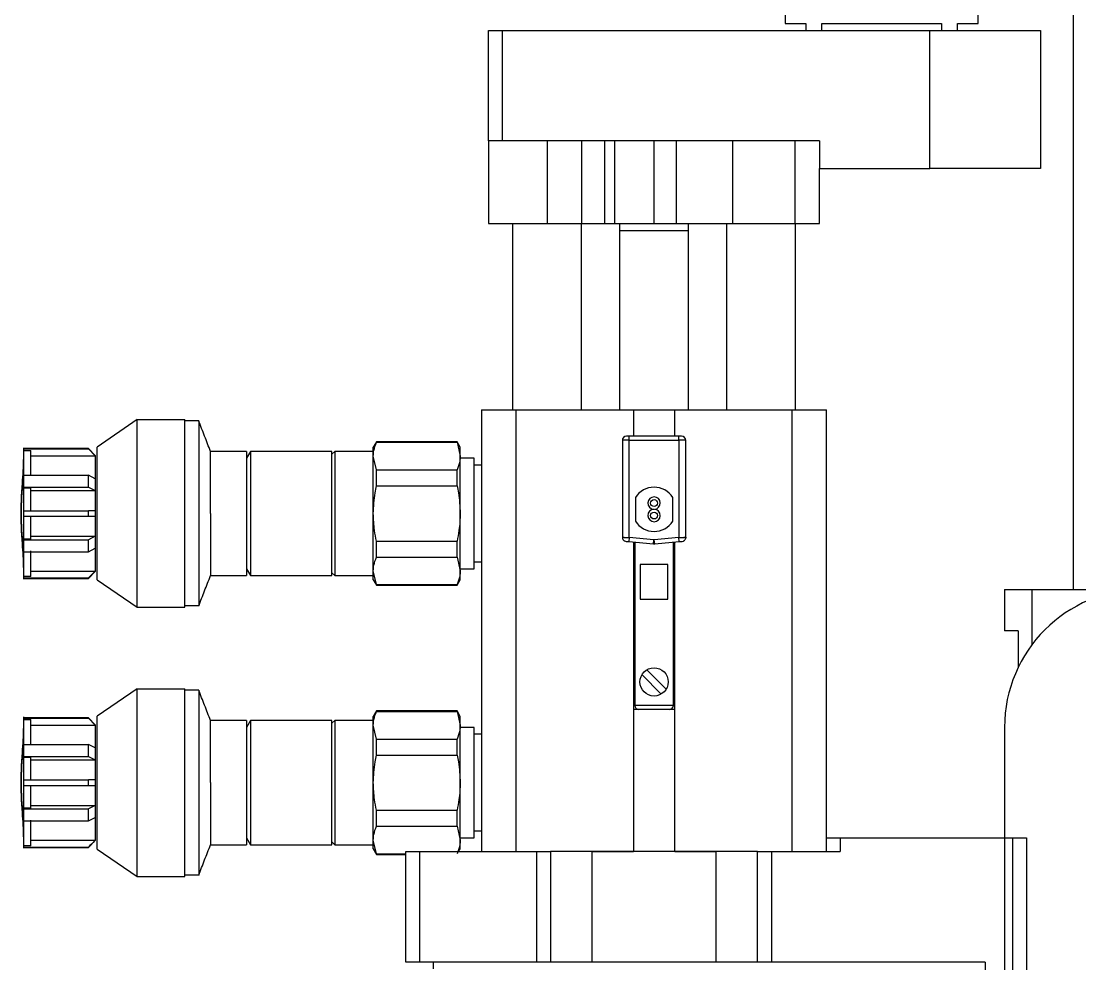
# Model space of a CAD drawing. Extents: x 500 to 100500, y -14500 to 21140.
# Drawn here: x 6740.1 to 6816.9, y -7094.2 to -7025.9 of the extents above; entities that cross this region are included whole.
import ezdxf

# ---------------------------------------------------------------- set-up
doc = ezdxf.new("R2010")
doc.units = 0
doc.layers.get('0').update_dxf_attribs({"linetype": 'CONTINUOUS'})

# ---------------------------------------------------------------- blocks, each defined once
blk = doc.blocks.new('SP R')
at = {"color": 3}
for p, q in [((16897.341, -97466.806), (16897.341, -97496.306)), ((16911.341, -97496.306), (16911.341, -97466.806)), ((16897.341, -97496.306), (16898.841, -97496.306)), ((16898.841, -97496.306), (16898.841, -97496.806)), ((16900.011, -97496.306), (16908.671, -97496.306)), ((16900.011, -97496.806), (16900.011, -97496.306)), ((16908.671, -97496.306), (16908.671, -97496.806)), ((16909.841, -97496.306), (16911.341, -97496.306)), ((16909.841, -97496.806), (16909.841, -97496.306)), ((16875.841, -97504.806), (16875.841, -97496.806)), ((16875.841, -97496.806), (16876.841, -97496.806)), ((16876.841, -97496.806), (16876.841, -97504.806)), ((16876.841, -97496.806), (16907.841, -97496.806)), ((16907.841, -97506.806), (16907.841, -97496.806)), ((16907.841, -97496.806), (16915.841, -97496.806)), ((16915.841, -97496.806), (16915.841, -97506.806)), ((16876.841, -97504.806), (16875.841, -97504.806)), ((16875.841, -97504.806), (16875.841, -97510.806)), ((16899.841, -97504.806), (16876.841, -97504.806)), ((16880.106, -97510.806), (16880.106, -97504.806)), ((16882.58, -97504.806), (16882.58, -97510.806)), ((16884.262, -97510.806), (16884.262, -97504.806)), ((16884.97, -97504.806), (16884.97, -97510.806)), ((16887.859, -97510.806), (16887.859, -97504.806)), ((16889.45, -97504.806), (16889.45, -97510.806)), ((16893.541, -97510.806), (16893.541, -97504.806)), ((16898.042, -97504.806), (16898.042, -97510.806)), ((16899.841, -97504.806), (16899.841, -97506.806)), ((16899.841, -97506.806), (16907.841, -97506.806)), ((16899.841, -97510.806), (16899.841, -97506.806)), ((16915.841, -97506.806), (16907.841, -97506.806)), ((16875.841, -97510.806), (16880.106, -97510.806)), ((16877.591, -97510.806), (16877.591, -97524.306)), ((16880.106, -97510.806), (16882.58, -97510.806)), ((16882.58, -97510.806), (16884.262, -97510.806)), ((16882.591, -97524.306), (16882.591, -97510.806)), ((16884.262, -97510.806), (16884.97, -97510.806)), ((16884.97, -97510.806), (16887.859, -97510.806)), ((16887.859, -97510.806), (16889.45, -97510.806)), ((16889.45, -97510.806), (16893.541, -97510.806)), ((16893.091, -97510.806), (16893.091, -97524.306)), ((16893.541, -97510.806), (16898.042, -97510.806)), ((16898.042, -97510.806), (16899.841, -97510.806)), ((16898.091, -97524.306), (16898.091, -97510.806)), ((16885.341, -97511.306), (16890.341, -97511.306)), ((16885.341, -97511.306), (16885.341, -97524.306)), ((16890.341, -97524.306), (16890.341, -97511.306)), ((16875.341, -97524.306), (16875.341, -97556.306)), ((16875.341, -97524.306), (16877.854, -97524.306)), ((16877.854, -97556.306), (16877.854, -97524.306)), ((16877.854, -97524.306), (16886.341, -97524.306)), ((16886.341, -97524.306), (16886.341, -97526.206)), ((16886.341, -97524.306), (16889.341, -97524.306)), ((16889.341, -97526.206), (16889.341, -97524.306)), ((16889.341, -97524.306), (16897.829, -97524.306)), ((16897.829, -97524.306), (16897.829, -97556.306)), ((16897.829, -97524.306), (16900.341, -97524.306)), ((16900.341, -97555.306), (16900.341, -97524.306)), ((16850.376, -97525.006), (16847.466, -97526.991)), ((16850.376, -97525.006), (16853.836, -97525.006)), ((16853.836, -97538.606), (16853.836, -97525.006)), ((16854.836, -97525.106), (16853.836, -97525.106)), ((16886.041, -97526.506), (16886.041, -97526.206)), ((16889.641, -97526.206), (16886.041, -97526.206)), ((16889.641, -97526.506), (16889.641, -97526.206)), ((16842.166, -97527.233), (16842.167, -97527.133)), ((16842.166, -97527.133), (16846.836, -97527.133)), ((16846.836, -97527.106), (16842.167, -97527.106)), ((16842.167, -97527.133), (16842.167, -97527.133)), ((16847.366, -97527.636), (16846.836, -97527.106)), ((16846.836, -97527.133), (16846.836, -97527.106)), ((16846.836, -97527.133), (16847.336, -97527.636)), ((16847.466, -97536.621), (16847.466, -97526.991)), ((16867.722, -97526.606), (16867.491, -97527.006)), ((16867.491, -97527.649), (16867.491, -97527.006)), ((16873.56, -97526.606), (16867.722, -97526.606)), ((16867.722, -97526.649), (16867.722, -97526.606)), ((16867.722, -97526.649), (16873.56, -97526.649)), ((16873.791, -97527.006), (16873.56, -97526.606)), ((16873.56, -97526.649), (16873.56, -97526.606)), ((16873.56, -97526.649), (16873.791, -97527.649)), ((16873.791, -97527.649), (16873.791, -97527.006)), ((16885.541, -97526.506), (16885.541, -97533.53)), ((16886.041, -97526.506), (16885.541, -97526.506)), ((16886.041, -97533.547), (16886.041, -97526.506)), ((16886.041, -97526.506), (16889.641, -97526.506)), ((16889.641, -97526.506), (16889.641, -97533.547)), ((16890.141, -97526.506), (16889.641, -97526.506)), ((16890.141, -97533.53), (16890.141, -97526.506)), ((16842.166, -97527.233), (16842.666, -97527.233)), ((16842.666, -97529.086), (16842.666, -97527.233)), ((16842.666, -97527.636), (16847.336, -97527.636)), ((16847.336, -97527.636), (16847.336, -97529.288)), ((16847.366, -97535.976), (16847.366, -97527.636)), ((16858.291, -97527.306), (16855.691, -97527.306)), ((16855.691, -97531.806), (16855.691, -97527.306)), ((16858.58, -97527.306), (16858.291, -97527.806)), ((16858.291, -97527.306), (16858.291, -97531.806)), ((16864.491, -97527.306), (16858.58, -97527.306)), ((16858.58, -97527.306), (16858.58, -97536.306)), ((16864.691, -97527.306), (16864.491, -97527.506)), ((16864.491, -97536.306), (16864.491, -97527.306)), ((16867.491, -97527.306), (16864.691, -97527.306)), ((16864.691, -97527.306), (16864.691, -97536.306)), ((16867.491, -97531.806), (16867.491, -97527.649)), ((16867.722, -97528.649), (16867.491, -97527.649)), ((16873.791, -97531.806), (16873.791, -97527.649)), ((16874.791, -97527.806), (16873.791, -97527.806)), ((16874.791, -97535.806), (16874.791, -97527.806)), ((16867.722, -97529.806), (16867.722, -97528.649)), ((16867.722, -97528.649), (16873.56, -97528.649)), ((16873.56, -97529.806), (16873.56, -97528.649)), ((16875.341, -97528.306), (16874.791, -97528.306)), ((16842.167, -97529.902), (16842.167, -97529.036)), ((16842.167, -97529.036), (16846.836, -97529.036)), ((16846.836, -97529.902), (16846.836, -97529.036)), ((16847.336, -97529.288), (16846.836, -97529.036)), ((16842.166, -97529.952), (16842.167, -97529.902)), ((16842.166, -97531.606), (16842.166, -97529.952)), ((16842.166, -97529.952), (16842.666, -97529.952)), ((16842.167, -97529.902), (16846.836, -97529.902)), ((16842.666, -97531.606), (16842.666, -97529.952)), ((16842.666, -97530.154), (16847.336, -97530.154)), ((16846.836, -97529.902), (16847.336, -97530.154)), ((16847.336, -97530.154), (16847.336, -97531.606)), ((16867.722, -97529.806), (16873.56, -97529.806)), ((16886.491, -97530.647), (16886.491, -97532.365)), ((16889.191, -97532.365), (16889.191, -97530.647)), ((16842.167, -97531.606), (16842.166, -97531.606)), ((16842.167, -97532.006), (16842.167, -97531.606)), ((16842.167, -97531.606), (16846.836, -97531.606)), ((16846.836, -97532.006), (16846.836, -97531.606)), ((16847.336, -97531.606), (16846.836, -97531.606)), ((16887.816, -97531.505), (16887.816, -97531.507)), ((16887.866, -97531.507), (16887.866, -97531.505)), ((16842.166, -97532.006), (16842.167, -97532.006)), ((16842.166, -97533.659), (16842.166, -97532.006)), ((16842.167, -97532.006), (16846.836, -97532.006)), ((16842.666, -97533.659), (16842.666, -97532.006)), ((16846.836, -97532.006), (16847.336, -97532.006)), ((16847.336, -97532.006), (16847.336, -97533.458)), ((16855.691, -97531.806), (16855.691, -97536.306)), ((16858.291, -97531.806), (16858.291, -97536.306)), ((16867.491, -97535.963), (16867.491, -97531.806)), ((16873.791, -97535.963), (16873.791, -97531.806)), ((16842.167, -97533.71), (16842.166, -97533.659)), ((16842.666, -97533.659), (16842.166, -97533.659)), ((16842.167, -97534.576), (16842.167, -97533.71)), ((16842.167, -97533.71), (16846.836, -97533.71)), ((16842.666, -97533.458), (16847.336, -97533.458)), ((16847.336, -97533.458), (16846.836, -97533.71)), ((16846.836, -97534.576), (16846.836, -97533.71)), ((16867.722, -97534.963), (16867.722, -97533.806)), ((16867.722, -97533.806), (16873.56, -97533.806)), ((16873.56, -97534.963), (16873.56, -97533.806)), ((16886.041, -97533.547), (16886.015, -97533.846)), ((16886.015, -97533.846), (16887.797, -97534.004)), ((16887.824, -97533.705), (16886.041, -97533.547)), ((16886.341, -97533.875), (16886.341, -97556.306)), ((16886.441, -97533.884), (16886.441, -97545.706)), ((16887.797, -97534.004), (16887.824, -97533.705)), ((16887.841, -97533.706), (16887.824, -97533.705)), ((16887.859, -97533.705), (16887.841, -97533.706)), ((16889.641, -97533.547), (16887.859, -97533.705)), ((16887.885, -97534.004), (16887.859, -97533.705)), ((16887.885, -97534.004), (16889.668, -97533.846)), ((16889.241, -97545.706), (16889.241, -97533.884)), ((16889.341, -97556.306), (16889.341, -97533.875)), ((16889.668, -97533.846), (16889.641, -97533.547)), ((16842.167, -97534.576), (16846.836, -97534.576)), ((16842.666, -97536.379), (16842.666, -97534.525)), ((16846.836, -97534.576), (16847.336, -97534.324)), ((16847.336, -97534.324), (16847.336, -97535.976)), ((16867.722, -97534.963), (16873.56, -97534.963)), ((16873.56, -97534.963), (16873.791, -97535.963)), ((16874.791, -97535.306), (16875.341, -97535.306)), ((16886.841, -97535.506), (16886.841, -97538.006)), ((16888.841, -97535.506), (16886.841, -97535.506)), ((16888.841, -97538.006), (16888.841, -97535.506)), ((16842.168, -97536.562), (16842.163, -97536.381)), ((16842.167, -97536.479), (16842.166, -97536.379)), ((16842.666, -97536.379), (16842.166, -97536.379)), ((16842.666, -97535.976), (16847.336, -97535.976)), ((16846.836, -97536.506), (16847.366, -97535.976)), ((16855.691, -97536.306), (16858.291, -97536.306)), ((16858.291, -97535.806), (16858.58, -97536.306)), ((16858.58, -97536.306), (16864.491, -97536.306)), ((16864.491, -97536.106), (16864.691, -97536.306)), ((16864.691, -97536.306), (16867.491, -97536.306)), ((16867.722, -97536.963), (16867.491, -97535.963)), ((16867.491, -97536.606), (16867.491, -97535.963)), ((16873.791, -97535.806), (16874.791, -97535.806)), ((16873.791, -97536.606), (16873.791, -97535.963)), ((16842.167, -97536.479), (16842.167, -97536.479)), ((16842.167, -97536.479), (16846.836, -97536.479)), ((16842.167, -97536.506), (16846.836, -97536.506)), ((16846.836, -97536.506), (16846.836, -97536.479)), ((16847.466, -97536.621), (16850.376, -97538.606)), ((16867.491, -97536.606), (16867.722, -97537.006)), ((16867.722, -97536.963), (16873.56, -97536.963)), ((16867.722, -97537.006), (16867.722, -97536.963)), ((16867.722, -97537.006), (16873.56, -97537.006)), ((16873.56, -97537.006), (16873.791, -97536.606)), ((16873.56, -97537.006), (16873.56, -97536.963)), ((16850.376, -97538.606), (16853.836, -97538.606)), ((16854.836, -97538.506), (16853.836, -97538.506)), ((16886.841, -97538.006), (16888.841, -97538.006)), ((16887.315, -97543.126), (16888.721, -97544.532)), ((16888.367, -97544.886), (16886.962, -97543.48)), ((16850.376, -97544.506), (16847.466, -97546.491)), ((16850.376, -97544.506), (16853.836, -97544.506)), ((16853.836, -97558.106), (16853.836, -97544.506)), ((16854.836, -97544.606), (16853.836, -97544.606)), ((16867.722, -97546.106), (16867.491, -97546.506)), ((16873.56, -97546.106), (16867.722, -97546.106)), ((16867.722, -97546.149), (16867.722, -97546.106)), ((16867.722, -97546.149), (16873.56, -97546.149)), ((16873.791, -97546.506), (16873.56, -97546.106)), ((16873.56, -97546.149), (16873.56, -97546.106)), ((16873.56, -97546.149), (16873.791, -97547.149)), ((16886.341, -97545.706), (16886.441, -97545.706)), ((16889.241, -97545.706), (16886.441, -97545.706)), ((16888.941, -97546.006), (16886.741, -97546.006)), ((16889.241, -97545.706), (16889.341, -97545.706)), ((16842.166, -97546.733), (16842.167, -97546.633)), ((16842.166, -97546.633), (16846.836, -97546.633)), ((16842.166, -97546.733), (16842.666, -97546.733)), ((16846.836, -97546.606), (16842.167, -97546.606)), ((16842.167, -97546.633), (16842.167, -97546.633)), ((16842.666, -97548.586), (16842.666, -97546.733)), ((16847.366, -97547.136), (16846.836, -97546.606)), ((16846.836, -97546.633), (16846.836, -97546.606)), ((16846.836, -97546.633), (16847.336, -97547.136)), ((16847.466, -97556.121), (16847.466, -97546.491)), ((16858.291, -97546.806), (16855.691, -97546.806)), ((16855.691, -97551.306), (16855.691, -97546.806)), ((16858.58, -97546.806), (16858.291, -97547.306)), ((16858.291, -97546.806), (16858.291, -97551.306)), ((16864.491, -97546.806), (16858.58, -97546.806)), ((16858.58, -97546.806), (16858.58, -97555.806)), ((16864.691, -97546.806), (16864.491, -97547.006)), ((16864.491, -97555.806), (16864.491, -97546.806)), ((16867.491, -97546.806), (16864.691, -97546.806)), ((16864.691, -97546.806), (16864.691, -97555.806)), ((16867.491, -97547.149), (16867.491, -97546.506)), ((16873.791, -97547.149), (16873.791, -97546.506)), ((16842.666, -97547.136), (16847.336, -97547.136)), ((16847.336, -97547.136), (16847.336, -97548.788)), ((16847.366, -97555.476), (16847.366, -97547.136)), ((16867.491, -97551.306), (16867.491, -97547.149)), ((16867.722, -97548.149), (16867.491, -97547.149)), ((16873.791, -97551.306), (16873.791, -97547.149)), ((16874.791, -97547.306), (16873.791, -97547.306)), ((16874.791, -97555.306), (16874.791, -97547.306)), ((16875.341, -97547.806), (16874.791, -97547.806)), ((16842.167, -97549.402), (16842.167, -97548.536)), ((16842.167, -97548.536), (16846.836, -97548.536)), ((16846.836, -97549.402), (16846.836, -97548.536)), ((16847.336, -97548.788), (16846.836, -97548.536)), ((16867.722, -97549.306), (16867.722, -97548.149)), ((16867.722, -97548.149), (16873.56, -97548.149)), ((16873.56, -97549.306), (16873.56, -97548.149)), ((16842.166, -97549.452), (16842.167, -97549.402)), ((16842.167, -97549.402), (16846.836, -97549.402)), ((16846.836, -97549.402), (16847.336, -97549.654)), ((16867.722, -97549.306), (16873.56, -97549.306)), ((16842.166, -97551.106), (16842.166, -97549.452)), ((16842.166, -97549.452), (16842.666, -97549.452)), ((16842.666, -97551.106), (16842.666, -97549.452)), ((16842.666, -97549.654), (16847.336, -97549.654)), ((16847.336, -97549.654), (16847.336, -97551.106)), ((16842.167, -97551.106), (16842.166, -97551.106)), ((16842.166, -97551.506), (16842.167, -97551.506)), ((16842.166, -97553.159), (16842.166, -97551.506)), ((16842.167, -97551.506), (16842.167, -97551.106)), ((16842.167, -97551.106), (16846.836, -97551.106)), ((16842.167, -97551.506), (16846.836, -97551.506)), ((16842.666, -97553.159), (16842.666, -97551.506)), ((16846.836, -97551.506), (16846.836, -97551.106)), ((16847.336, -97551.106), (16846.836, -97551.106)), ((16846.836, -97551.506), (16847.336, -97551.506)), ((16847.336, -97551.506), (16847.336, -97552.958)), ((16855.691, -97551.306), (16855.691, -97555.806)), ((16858.291, -97551.306), (16858.291, -97555.806)), ((16867.491, -97555.463), (16867.491, -97551.306)), ((16873.791, -97555.463), (16873.791, -97551.306)), ((16842.167, -97553.21), (16842.166, -97553.159)), ((16842.666, -97553.159), (16842.166, -97553.159)), ((16842.167, -97554.076), (16842.167, -97553.21)), ((16842.167, -97553.21), (16846.836, -97553.21)), ((16842.666, -97552.958), (16847.336, -97552.958)), ((16847.336, -97552.958), (16846.836, -97553.21)), ((16846.836, -97554.076), (16846.836, -97553.21)), ((16842.666, -97555.879), (16842.666, -97554.025)), ((16846.836, -97554.076), (16847.336, -97553.824)), ((16847.336, -97553.824), (16847.336, -97555.476)), ((16867.722, -97554.463), (16867.722, -97553.306)), ((16867.722, -97553.306), (16873.56, -97553.306)), ((16873.56, -97554.463), (16873.56, -97553.306)), ((16842.167, -97554.076), (16846.836, -97554.076)), ((16867.722, -97554.463), (16873.56, -97554.463)), ((16873.56, -97554.463), (16873.791, -97555.463)), ((16842.666, -97555.476), (16847.336, -97555.476)), ((16846.836, -97556.006), (16847.366, -97555.476)), ((16858.291, -97555.306), (16858.58, -97555.806)), ((16867.722, -97556.463), (16867.491, -97555.463)), ((16867.491, -97556.106), (16867.491, -97555.463)), ((16873.791, -97555.306), (16874.791, -97555.306)), ((16873.791, -97556.106), (16873.791, -97555.463)), ((16874.791, -97554.806), (16875.341, -97554.806)), ((16900.341, -97556.306), (16900.341, -97555.306)), ((16900.341, -97555.306), (16901.341, -97555.306)), ((16901.341, -97555.306), (16901.341, -97556.306)), ((16901.341, -97555.306), (16913.841, -97555.306)), ((16913.841, -97565.306), (16913.841, -97555.306)), ((16913.841, -97555.306), (16914.841, -97555.306)), ((16914.841, -97555.306), (16914.841, -97565.306)), ((16842.168, -97556.062), (16842.163, -97555.881)), ((16842.167, -97555.979), (16842.166, -97555.879)), ((16842.666, -97555.879), (16842.166, -97555.879)), ((16842.167, -97555.979), (16842.167, -97555.979)), ((16842.167, -97555.979), (16846.836, -97555.979)), ((16842.167, -97556.006), (16846.836, -97556.006)), ((16846.836, -97556.006), (16846.836, -97555.979)), ((16847.466, -97556.121), (16850.376, -97558.106)), ((16855.691, -97555.806), (16858.291, -97555.806)), ((16858.58, -97555.806), (16864.491, -97555.806)), ((16864.491, -97555.606), (16864.691, -97555.806)), ((16864.691, -97555.806), (16867.491, -97555.806)), ((16867.491, -97556.106), (16867.722, -97556.506)), ((16869.841, -97564.306), (16869.841, -97556.306)), ((16869.841, -97556.306), (16870.841, -97556.306)), ((16870.841, -97556.306), (16870.841, -97564.306)), ((16870.841, -97556.306), (16879.341, -97556.306)), ((16873.676, -97556.306), (16873.791, -97556.106)), ((16879.341, -97564.306), (16879.341, -97556.306)), ((16879.341, -97556.306), (16880.341, -97556.306)), ((16880.341, -97556.306), (16880.341, -97564.306)), ((16883.341, -97556.306), (16880.341, -97556.306)), ((16883.341, -97556.306), (16883.341, -97564.306)), ((16892.341, -97556.306), (16883.341, -97556.306)), ((16883.341, -97556.306), (16886.341, -97556.306)), ((16889.341, -97556.306), (16892.341, -97556.306)), ((16892.341, -97564.306), (16892.341, -97556.306)), ((16895.341, -97556.306), (16892.341, -97556.306)), ((16895.341, -97564.306), (16895.341, -97556.306)), ((16895.341, -97556.306), (16896.341, -97556.306)), ((16896.341, -97556.306), (16896.341, -97564.306)), ((16896.341, -97556.306), (16901.341, -97556.306)), ((16867.722, -97556.463), (16869.841, -97556.463)), ((16867.722, -97556.506), (16867.722, -97556.463)), ((16867.722, -97556.506), (16869.841, -97556.506)), ((16850.376, -97558.106), (16853.836, -97558.106)), ((16854.836, -97558.006), (16853.836, -97558.006)), ((16870.841, -97564.306), (16869.841, -97564.306)), ((16879.341, -97564.306), (16870.841, -97564.306)), ((16871.841, -97564.306), (16871.841, -97564.806)), ((16880.341, -97564.306), (16879.341, -97564.306)), ((16896.341, -97564.306), (16879.341, -97564.306)), ((16896.341, -97564.306), (16895.341, -97564.306)), ((16911.841, -97564.306), (16896.341, -97564.306)), ((16911.841, -97564.306), (16911.841, -97565.306))]:
    blk.add_line(p, q, dxfattribs=at)
at = {"color": 3, "flags": 128}
blk.add_lwpolyline([(16890.141, -97533.53), (16890.136, -97533.585), (16890.131, -97533.608)], dxfattribs=at)
at = {"color": 3}
for centre, radius in [((16887.841, -97531.056), 0.25), ((16887.841, -97531.956), 0.25), ((16887.841, -97544.006), 1.025)]:
    blk.add_circle(centre, radius, dxfattribs=at)
for centre, radius, start, end in [((16885.841, -97526.506), 0.3, 90, 180), ((16889.841, -97526.506), 0.3, 0, 90), ((16887.841, -97531.506), 1.6, 32.46174, 147.53826), ((16887.841, -97531.056), 0.45, 273.18474, 266.81526), ((16887.841, -97531.956), 0.45, 93.18474, 86.81526), ((16887.841, -97531.506), 1.6, 212.46174, 327.53826), ((16885.841, -97533.53), 0.3, 180, 205.51863), ((16885.841, -97533.53), 0.3, 243.52947, 264.94589), ((16887.841, -97533.506), 0.5, 264.94589, 275.05411), ((16889.841, -97533.53), 0.3, 275.05411, 312.929), ((16886.741, -97545.706), 0.3, 180, 270), ((16888.941, -97545.706), 0.3, 270, 0)]:
    blk.add_arc(centre, radius, start, end, dxfattribs=at)
for points, knots in [([(16885.341, -97510.806), (16885.341, -97510.839), (16885.341, -97510.902), (16885.341, -97511.175), (16885.341, -97511.306)], [0, 0, 0, 0, 0.5207167, 1, 1, 1, 1]), ([(16890.341, -97511.306), (16890.341, -97511.119), (16890.341, -97510.853), (16890.341, -97510.817), (16890.341, -97510.806)], [0, 0, 0, 0, 0.701105, 1, 1, 1, 1]), ([(16850.376, -97538.606), (16850.376, -97538.547), (16850.376, -97538.422), (16850.376, -97537.376), (16850.378, -97535.712), (16850.38, -97533.594), (16850.374, -97531.279), (16850.374, -97529.023), (16850.376, -97527.078), (16850.376, -97525.674), (16850.377, -97525.069), (16850.376, -97525.02), (16850.376, -97525.006)], [0, 0, 0, 0, 0.0948237, 0.2021801, 0.3095335, 0.4168871, 0.524228, 0.6314592, 0.7387387, 0.8460879, 0.9534356, 1, 1, 1, 1]), ([(16855.691, -97527.307), (16855.55, -97526.943), (16855.273, -97526.234), (16854.976, -97525.466), (16854.831, -97525.091)], [0, 0, 0, 0, 0.512235, 1, 1, 1, 1]), ([(16854.836, -97525.106), (16854.836, -97525.179), (16854.836, -97525.326), (16854.836, -97526.199), (16854.836, -97526.933), (16854.836, -97527.736), (16854.837, -97529.192), (16854.836, -97531.426), (16854.836, -97533.704), (16854.836, -97535.771), (16854.836, -97537.377), (16854.836, -97538.344), (16854.836, -97538.456), (16854.836, -97538.506)], [0, 0, 0, 0, 0.107348, 0.214696, 0.241175, 0.267653, 0.375001, 0.482348, 0.589696, 0.697043, 0.804391, 0.911739, 1, 1, 1, 1]), ([(16886.041, -97526.206), (16886.015, -97526.206), (16885.962, -97526.206), (16885.897, -97526.206), (16885.85, -97526.206), (16885.844, -97526.206), (16885.841, -97526.206)], [0, 0, 0, 0, 0.25051, 0.499867, 0.747756, 1, 1, 1, 1]), ([(16889.841, -97526.206), (16889.838, -97526.206), (16889.833, -97526.206), (16889.786, -97526.206), (16889.72, -97526.206), (16889.668, -97526.206), (16889.641, -97526.206)], [0, 0, 0, 0, 0.25051, 0.499867, 0.747756, 1, 1, 1, 1]), ([(16842.08, -97529.428), (16842.101, -97529.031), (16842.143, -97528.239), (16842.159, -97527.446), (16842.168, -97527.049)], [0, 0, 0, 0, 0.500188, 1, 1, 1, 1]), ([(16867.491, -97527.649), (16867.498, -97527.513), (16867.516, -97527.177), (16867.645, -97526.846), (16867.722, -97526.649)], [0, 0, 0, 0, 0.403103, 1, 1, 1, 1]), ([(16842.166, -97529.086), (16842.166, -97528.7), (16842.166, -97527.929), (16842.167, -97527.388), (16842.166, -97527.27), (16842.166, -97527.233)], [0, 0, 0, 0, 0.406489, 0.812978, 1, 1, 1, 1]), ([(16873.791, -97527.649), (16873.784, -97527.785), (16873.767, -97528.121), (16873.637, -97528.452), (16873.56, -97528.649)], [0, 0, 0, 0, 0.403103, 1, 1, 1, 1]), ([(16842.074, -97534.308), (16842.021, -97533.474), (16841.914, -97531.806), (16842.021, -97530.139), (16842.074, -97529.305)], [0, 0, 0, 0, 0.5, 1, 1, 1, 1]), ([(16842.066, -97529.428), (16842.017, -97530.22), (16841.917, -97531.806), (16842.017, -97533.391), (16842.066, -97534.184)], [0, 0, 0, 0, 0.5, 1, 1, 1, 1]), ([(16842.157, -97529.878), (16842.142, -97529.828), (16842.107, -97529.714), (16842.076, -97529.601), (16842.06, -97529.538)], [0, 0, 0, 0, 0.442022, 1, 1, 1, 1]), ([(16867.491, -97531.806), (16867.515, -97531.304), (16867.548, -97530.631), (16867.687, -97529.973), (16867.722, -97529.806)], [0, 0, 0, 0, 0.745721, 1, 1, 1, 1]), ([(16873.56, -97529.806), (16873.596, -97529.973), (16873.735, -97530.631), (16873.767, -97531.304), (16873.791, -97531.806)], [0, 0, 0, 0, 0.254279, 1, 1, 1, 1]), ([(16867.722, -97533.806), (16867.67, -97533.55), (16867.534, -97532.891), (16867.507, -97532.217), (16867.491, -97531.806)], [0, 0, 0, 0, 0.388502, 1, 1, 1, 1]), ([(16873.791, -97531.806), (16873.775, -97532.217), (16873.748, -97532.891), (16873.613, -97533.55), (16873.56, -97533.806)], [0, 0, 0, 0, 0.611498, 1, 1, 1, 1]), ([(16842.06, -97534.074), (16842.076, -97534.01), (16842.107, -97533.896), (16842.141, -97533.783), (16842.157, -97533.733)], [0, 0, 0, 0, 0.5588924, 1, 1, 1, 1]), ([(16885.541, -97533.53), (16885.546, -97533.53), (16885.556, -97533.531), (16885.631, -97533.533), (16885.722, -97533.537), (16885.813, -97533.54), (16885.922, -97533.543), (16886.001, -97533.546), (16886.041, -97533.547)], [0, 0, 0, 0, 0.1985618, 0.4309228, 0.5603974, 0.6984049, 0.8449409, 1, 1, 1, 1]), ([(16885.551, -97533.53), (16885.551, -97533.557), (16885.552, -97533.611), (16885.584, -97533.688), (16885.637, -97533.757), (16885.687, -97533.786), (16885.712, -97533.8)], [0, 0, 0, 0, 0.239067, 0.491509, 0.748507, 1, 1, 1, 1]), ([(16885.815, -97533.829), (16885.818, -97533.829), (16885.823, -97533.829), (16885.87, -97533.833), (16885.936, -97533.839), (16885.988, -97533.844), (16886.015, -97533.846)], [0, 0, 0, 0, 0.250058, 0.499234, 0.7473, 1, 1, 1, 1]), ([(16889.641, -97533.547), (16889.682, -97533.546), (16889.761, -97533.543), (16889.869, -97533.54), (16889.96, -97533.537), (16890.052, -97533.533), (16890.126, -97533.531), (16890.136, -97533.53), (16890.141, -97533.53)], [0, 0, 0, 0, 0.155053, 0.301585, 0.439591, 0.569064, 0.801429, 1, 1, 1, 1]), ([(16889.668, -97533.846), (16889.694, -97533.844), (16889.747, -97533.839), (16889.812, -97533.834), (16889.859, -97533.829), (16889.865, -97533.829), (16889.868, -97533.829)], [0, 0, 0, 0, 0.250962, 0.5005, 0.748212, 1, 1, 1, 1]), ([(16889.97, -97533.8), (16889.995, -97533.786), (16890.045, -97533.757), (16890.098, -97533.688), (16890.13, -97533.611), (16890.131, -97533.557), (16890.131, -97533.53)], [0, 0, 0, 0, 0.251493, 0.508491, 0.760933, 1, 1, 1, 1]), ([(16842.163, -97536.381), (16842.156, -97536.045), (16842.141, -97535.312), (16842.101, -97534.58), (16842.08, -97534.184)], [0, 0, 0, 0, 0.458676, 1, 1, 1, 1]), ([(16842.166, -97536.379), (16842.166, -97536.271), (16842.166, -97536.057), (16842.167, -97535.293), (16842.166, -97534.709), (16842.166, -97534.525)], [0, 0, 0, 0, 0.406488, 0.812977, 1, 1, 1, 1]), ([(16867.491, -97535.963), (16867.498, -97535.827), (16867.516, -97535.491), (16867.645, -97535.16), (16867.722, -97534.963)], [0, 0, 0, 0, 0.403103, 1, 1, 1, 1]), ([(16847.336, -97535.976), (16847.32, -97535.993), (16847.153, -97536.16), (16846.987, -97536.328), (16846.836, -97536.479)], [0, 0, 0, 0, 0.099039, 1, 1, 1, 1]), ([(16854.837, -97538.504), (16854.976, -97538.143), (16855.25, -97537.435), (16855.546, -97536.678), (16855.691, -97536.306)], [0, 0, 0, 0, 0.509448, 1, 1, 1, 1]), ([(16873.791, -97535.963), (16873.784, -97536.098), (16873.767, -97536.435), (16873.637, -97536.765), (16873.56, -97536.963)], [0, 0, 0, 0, 0.403103, 1, 1, 1, 1]), ([(16850.376, -97558.106), (16850.376, -97558.047), (16850.376, -97557.922), (16850.376, -97556.876), (16850.378, -97555.212), (16850.38, -97553.094), (16850.374, -97550.779), (16850.374, -97548.523), (16850.376, -97546.578), (16850.376, -97545.174), (16850.377, -97544.569), (16850.376, -97544.52), (16850.376, -97544.506)], [0, 0, 0, 0, 0.094824, 0.20218, 0.309533, 0.416887, 0.524228, 0.631459, 0.738739, 0.846088, 0.953436, 1, 1, 1, 1]), ([(16855.691, -97546.807), (16855.55, -97546.443), (16855.273, -97545.734), (16854.976, -97544.966), (16854.831, -97544.591)], [0, 0, 0, 0, 0.512235, 1, 1, 1, 1]), ([(16854.836, -97544.606), (16854.836, -97544.679), (16854.836, -97544.826), (16854.836, -97545.699), (16854.836, -97546.433), (16854.836, -97547.236), (16854.837, -97548.692), (16854.836, -97550.926), (16854.836, -97553.204), (16854.836, -97555.271), (16854.836, -97556.877), (16854.836, -97557.844), (16854.836, -97557.956), (16854.836, -97558.006)], [0, 0, 0, 0, 0.107348, 0.214696, 0.241175, 0.267653, 0.375001, 0.482348, 0.589696, 0.697043, 0.804391, 0.911739, 1, 1, 1, 1]), ([(16867.491, -97547.149), (16867.498, -97547.013), (16867.516, -97546.677), (16867.645, -97546.346), (16867.722, -97546.149)], [0, 0, 0, 0, 0.403103, 1, 1, 1, 1]), ([(16886.741, -97546.006), (16886.65, -97546.006), (16886.512, -97546.006), (16886.423, -97546.006), (16886.393, -97546.006)], [0, 0, 0, 0, 0.666841, 1, 1, 1, 1]), ([(16889.289, -97546.006), (16889.26, -97546.006), (16889.17, -97546.006), (16889.033, -97546.006), (16888.941, -97546.006)], [0, 0, 0, 0, 0.332837, 1, 1, 1, 1]), ([(16842.08, -97548.928), (16842.101, -97548.531), (16842.143, -97547.739), (16842.159, -97546.946), (16842.168, -97546.549)], [0, 0, 0, 0, 0.500188, 1, 1, 1, 1]), ([(16842.166, -97548.586), (16842.166, -97548.2), (16842.166, -97547.429), (16842.167, -97546.888), (16842.166, -97546.77), (16842.166, -97546.733)], [0, 0, 0, 0, 0.406489, 0.812978, 1, 1, 1, 1]), ([(16873.791, -97547.149), (16873.784, -97547.285), (16873.767, -97547.621), (16873.637, -97547.952), (16873.56, -97548.149)], [0, 0, 0, 0, 0.403103, 1, 1, 1, 1]), ([(16842.074, -97553.808), (16842.021, -97552.974), (16841.914, -97551.306), (16842.021, -97549.639), (16842.074, -97548.805)], [0, 0, 0, 0, 0.5, 1, 1, 1, 1]), ([(16842.066, -97548.928), (16842.017, -97549.72), (16841.917, -97551.306), (16842.017, -97552.891), (16842.066, -97553.684)], [0, 0, 0, 0, 0.5, 1, 1, 1, 1]), ([(16842.157, -97549.378), (16842.142, -97549.328), (16842.107, -97549.214), (16842.076, -97549.101), (16842.06, -97549.038)], [0, 0, 0, 0, 0.442022, 1, 1, 1, 1]), ([(16867.491, -97551.306), (16867.515, -97550.804), (16867.548, -97550.131), (16867.687, -97549.473), (16867.722, -97549.306)], [0, 0, 0, 0, 0.745721, 1, 1, 1, 1]), ([(16873.56, -97549.306), (16873.596, -97549.473), (16873.735, -97550.131), (16873.767, -97550.804), (16873.791, -97551.306)], [0, 0, 0, 0, 0.254279, 1, 1, 1, 1]), ([(16867.722, -97553.306), (16867.67, -97553.05), (16867.534, -97552.391), (16867.507, -97551.717), (16867.491, -97551.306)], [0, 0, 0, 0, 0.388502, 1, 1, 1, 1]), ([(16873.791, -97551.306), (16873.775, -97551.717), (16873.748, -97552.391), (16873.613, -97553.05), (16873.56, -97553.306)], [0, 0, 0, 0, 0.611498, 1, 1, 1, 1]), ([(16842.06, -97553.574), (16842.076, -97553.51), (16842.107, -97553.396), (16842.141, -97553.283), (16842.157, -97553.233)], [0, 0, 0, 0, 0.5588924, 1, 1, 1, 1]), ([(16842.163, -97555.881), (16842.156, -97555.545), (16842.141, -97554.812), (16842.101, -97554.08), (16842.08, -97553.684)], [0, 0, 0, 0, 0.458676, 1, 1, 1, 1]), ([(16842.166, -97555.879), (16842.166, -97555.771), (16842.166, -97555.557), (16842.167, -97554.793), (16842.166, -97554.209), (16842.166, -97554.025)], [0, 0, 0, 0, 0.406488, 0.812977, 1, 1, 1, 1]), ([(16867.491, -97555.463), (16867.498, -97555.327), (16867.516, -97554.991), (16867.645, -97554.66), (16867.722, -97554.463)], [0, 0, 0, 0, 0.403103, 1, 1, 1, 1]), ([(16847.336, -97555.476), (16847.32, -97555.493), (16847.153, -97555.66), (16846.987, -97555.828), (16846.836, -97555.979)], [0, 0, 0, 0, 0.099039, 1, 1, 1, 1]), ([(16873.791, -97555.463), (16873.784, -97555.598), (16873.767, -97555.935), (16873.637, -97556.265), (16873.56, -97556.463)], [0, 0, 0, 0, 0.403103, 1, 1, 1, 1]), ([(16854.837, -97558.004), (16854.976, -97557.643), (16855.25, -97556.935), (16855.546, -97556.178), (16855.691, -97555.806)], [0, 0, 0, 0, 0.509448, 1, 1, 1, 1])]:
    blk.add_open_spline(points, degree=3, knots=knots, dxfattribs=at)
blk = doc.blocks.new('KJauto change f')
at = {"color": 5}
for p, q in [((30483.046, -79338.881, 43.986), (30483.046, -79296.881, 43.986)), ((30478.046, -79338.881, 43.986), (30478.046, -79341.881, 43.986)), ((30478.046, -79338.881, 43.986), (30480.046, -79338.881, 43.986)), ((30480.046, -79342.881, 43.986), (30480.046, -79338.881, 43.986)), ((30480.046, -79338.881, 43.986), (30487.546, -79338.881, 43.986)), ((30479.046, -79341.881, 43.986), (30478.046, -79341.881, 43.986)), ((30479.046, -79341.881, 43.986), (30479.046, -79344.522, 43.986)), ((30478.046, -79348.881, 43.986), (30478.046, -79518.881, 43.986))]:
    blk.add_line(p, q, dxfattribs=at)
blk.add_arc((30488.046, -79348.881, 43.986), 10, 90, 180, dxfattribs=at)

msp = doc.modelspace()

# ---------------------------------------------------------------- block references
at = {"color": 0}
msp.add_blockref('SP R', (-10101.844, 90470.268, -75.818), dxfattribs=at)
msp.add_blockref('KJauto change f', (-23666.649, 72271.843, -119.805))

doc.saveas('drawing.dxf')
